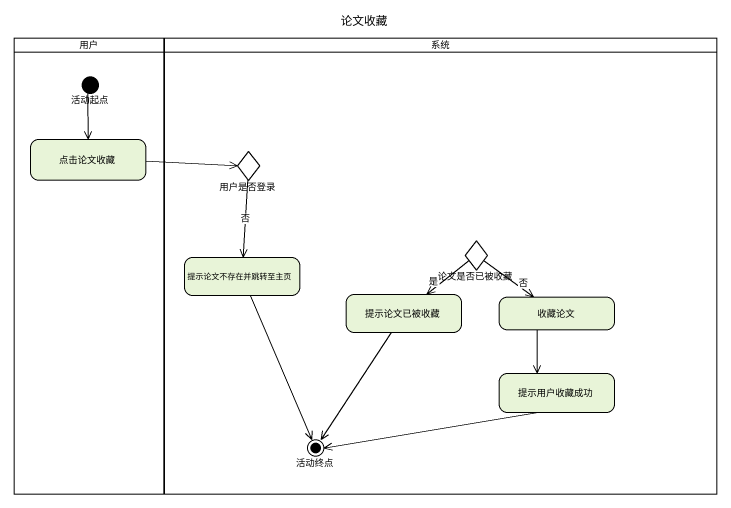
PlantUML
@startuml
title 论文收藏
hide empty description
state 用户 <<partition>> {
  state 活动起点 <<start>>
  state 点击论文收藏
}
state 系统 <<partition>> {
  state 用户是否登录 <<choice>>
  state 提示论文不存在并跳转至主页
  state 论文是否已被收藏 <<choice>>
  state 提示论文已被收藏
  state 收藏论文
  state 提示用户收藏成功
  state 活动终点 <<end>>
}
活动起点 --> 点击论文收藏
点击论文收藏 -right-> 用户是否登录
用户是否登录 --> 提示论文不存在并跳转至主页 : 否
提示论文不存在并跳转至主页 --> 活动终点
论文是否已被收藏 --> 提示论文已被收藏 : 是
论文是否已被收藏 --> 收藏论文 : 否
提示论文已被收藏 --> 活动终点
收藏论文 --> 提示用户收藏成功
提示用户收藏成功 -left-> 活动终点
@enduml
